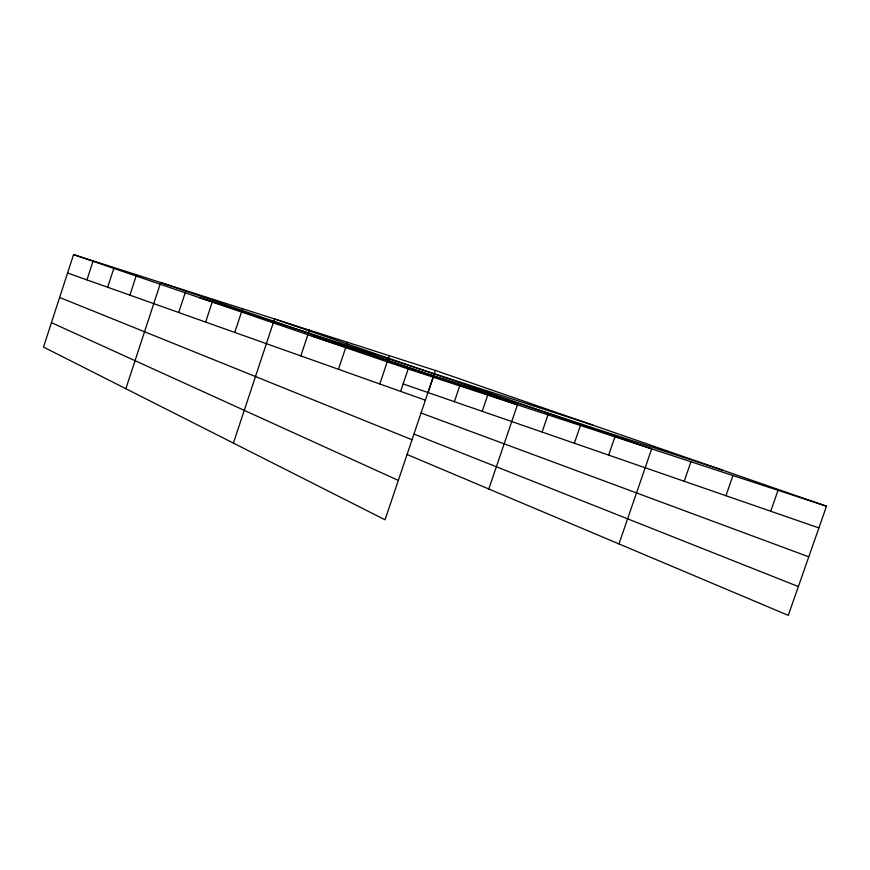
<?xml version="1.0" encoding="UTF-8"?>
<svg xmlns="http://www.w3.org/2000/svg" width="870" height="870" viewBox="0 0 870 870"><rect width="100%" height="100%" fill="white"/><g stroke="black" fill="none" stroke-linecap="round" stroke-linejoin="round"><path stroke-width="1.3" d="M435.391 370.457L73.558 254.627L43.5 347.065L385.051 519.792L435.391 370.457L826.5 506.209L788.274 615.373L407.171 454.531M86.946 279.89L93.133 260.902M107.662 287.252L114.079 267.601M129.88 295.147L136.536 274.789M125.856 388.716L160.689 282.522L517.422 404.822L488.809 488.983M178.72 312.504L185.93 290.602M205.646 322.074L213.161 299.313M234.78 332.427L242.61 308.741M233.399 443.102L274.583 318.975L651.684 448.866L618.961 543.913M300.824 355.906L309.405 330.121M338.463 369.282L347.478 342.312M379.798 383.974L389.281 355.689M400.635 391.424L408.171 368.989L826.5 506.209M428.062 392.577L433.238 377.21M454.379 401.69L459.719 385.899M482.23 411.325L487.733 395.089M542.108 432.064L547.98 414.849M574.352 443.232L580.42 425.484M608.641 455.108L614.927 436.805M684.201 481.273L690.943 461.742M725.95 495.726L732.964 475.52M770.733 511.234L778.03 490.31M199.426 297.649L592.568 425.006M312.178 336.179L722.752 470.191M73.558 254.627L408.171 368.989M403.147 383.942L818.898 527.916M67.577 273.006L425.376 400.178M421.156 413.043L808.774 556.822M414.055 434.108L798.366 586.565M59.628 297.475L412.032 439.741M51.439 322.661L398.329 480.414"/></g></svg>
